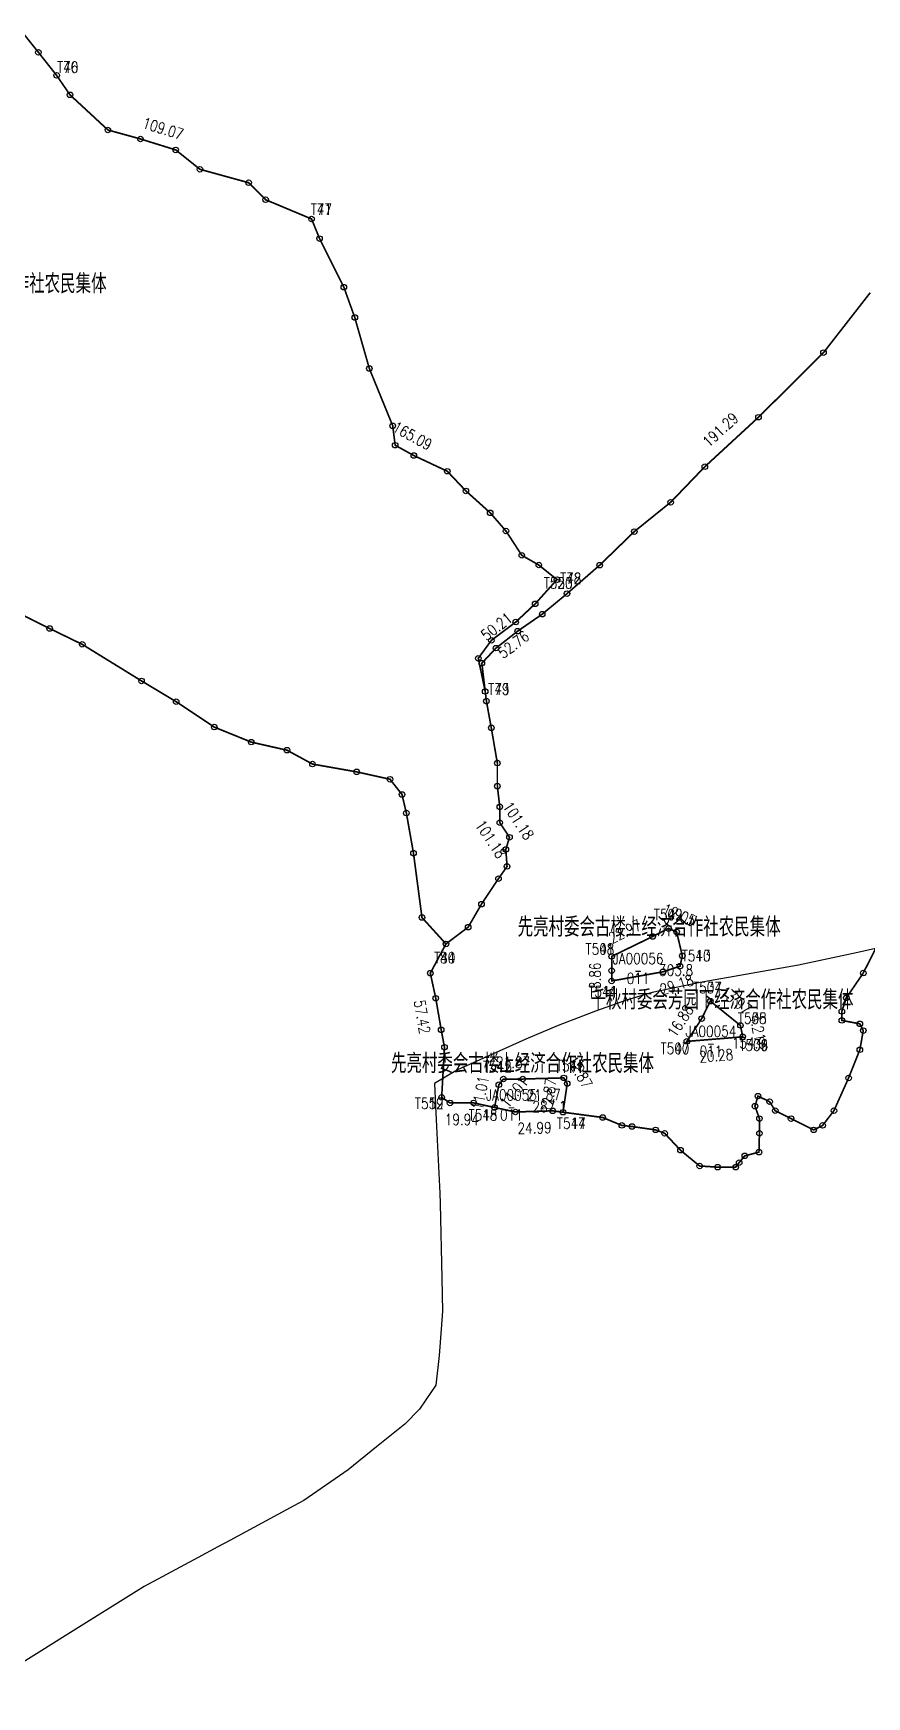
# Model space of a CAD drawing. Extents: x 213960 to 217464, y 137640 to 141047.
# Drawn here: x 215768 to 216070, y 137711 to 138312 of the extents above; entities that cross this region are included whole.
import ezdxf
from ezdxf.enums import TextEntityAlignment as Align

# ---------------------------------------------------------------- set-up
doc = ezdxf.new("R2010")
doc.units = 0
doc.header["$LTSCALE"] = 2
doc.header["$PDSIZE"] = 0.2
doc.layers.get('0').update_dxf_attribs({"linetype": 'CONTINUOUS'})
for name, color, linetype in [('DJZQ', 7, 'CONTINUOUS'), ('GD', 7, 'CONTINUOUS'), ('JZD', 1, 'CONTINUOUS'), ('JZP', 1, 'CONTINUOUS')]:
    doc.layers.add(name, color=color, linetype=linetype)
doc.styles.add('HZ', font='rs.shx', dxfattribs={"width": 0.8, "bigfont": 'hztxt.shx'})

# ---------------------------------------------------------------- blocks, each defined once
blk = doc.blocks.new('GC0000')
at = {"linetype": 'Continuous'}
blk.add_point((0, 0), dxfattribs=at)

msp = doc.modelspace()

# ---------------------------------------------------------------- linework, layer by layer
at = {"layer": 'DJZQ', "linetype": 'Continuous', "flags": 128}
msp.add_lwpolyline([(216076.52, 137982.07), (216066.43, 137979.86), (216044.96, 137975.2), (216010.7, 137969.18), (216009.36, 137968.95), (215992.02, 137965.39), (215982.72, 137962.6), (215971.47, 137958.55), (215966.75, 137956.75), (215957.93, 137953.38), (215946.24, 137948.43), (215934.23, 137943.09), (215921.56, 137937.37), (215913.14, 137932.44), (215913.56, 137924.2), (215913.93, 137916.93), (215915.17, 137892.78), (215915.25, 137889.03), (215915.87, 137862.08), (215916.14, 137850.07), (215915.64, 137843.53), (215914.92, 137834.04), (215913.66, 137823.35), (215910.03, 137818.03), (215907.72, 137814.63), (215902.42, 137809.25), (215892.2, 137801), (215881.89, 137792.67), (215865.91, 137781.62), (215862.24, 137779.65), (215839.05, 137767.17), (215834.76, 137764.87), (215827.61, 137761.02), (215808.06, 137750.5), (215779.46, 137732.67), (215770.07, 137726.81), (215744.12, 137710.64)], dxfattribs=at)
at = {"layer": 'GD', "linetype": 'Continuous'}
for centre in [(215769.81, 138305.42), (215781.24, 138290.04), (215794.97, 138277.33), (215806.75, 138274.08), (215819.5, 138270.12), (215828.3, 138263.1), (215845.92, 138258.25), (215852.07, 138252.1), (215871.59, 138238.05), (215880.38, 138220.47), (215884.34, 138209.49), (216054.01, 138196.8), (215889.61, 138191.04), (216030.48, 138173.43), (215898.07, 138170.33), (215898.95, 138163.3), (215905.71, 138159.57), (216011.04, 138155.52), (215917.81, 138153.9), (215924.56, 138146.77), (215998.66, 138142.66), (215933.36, 138138.86), (215939.07, 138132.27), (215985.53, 138132.07), (215944.79, 138123.49), (215950.94, 138119.97), (215973, 138119.93), (215949.62, 138105.92), (215952.19, 138102.2), (215773.87, 138097.01), (215942.59, 138099.33), (215943.31, 138096.06), (215785.68, 138091.27), (215933.8, 138092.74), (215935.45, 138089.92), (215929.03, 138086.23), (215930.33, 138084.46), (215807.15, 138078.05), (215819.69, 138070.54), (215931.99, 138070.74), (215833.48, 138061.35), (215933.75, 138061.07), (215846.86, 138055.92), (215859.81, 138052.99), (215869.01, 138047.98), (215935.94, 138048.33), (215885, 138045.16), (215897.09, 138042.48), (215901.43, 138036.96), (215935.94, 138039.99), (215903.01, 138030.26), (215936.82, 138032.52), (215936.82, 138026.77), (215939.02, 138017.11), (215940.34, 138021.5), (215905.58, 138015.76), (215939.46, 138010.96), (215936.36, 138006.54), (215908.66, 137992.48), (215930.2, 137997.31), (215925.37, 137988.97), (216000.84, 137987.27), (215992.18, 137985.62), (216002.08, 137974.9), (215911.68, 137972.34), (215977.33, 137973.25), (215995.89, 137972.83), (216068.4, 137972.39), (215913.65, 137963.28), (216062.27, 137963.41), (216060.64, 137958.52), (215915.62, 137951.85), (216009.92, 137955.92), (216060.64, 137955.25), (216067.17, 137954.03), (216068.4, 137951.58), (215916.81, 137945.55), (216067.17, 137944.64), (215945.15, 137934.06), (215961.24, 137932.41), (216063.09, 137934.43), (215936.49, 137931.99), (216030.3, 137927.88), (215918.8, 137925.41), (215927.37, 137925.41), (215942.49, 137922.14), (215955.97, 137922.55), (215974.05, 137920.15), (216029.19, 137924.23), (216034.5, 137925.86), (216036.54, 137922.6), (216057.78, 137922.6), (215980.99, 137917.29), (215984.67, 137916.88), (215993.24, 137915.66), (215996.51, 137914.43), (216030.82, 137919.74), (216030.82, 137914.43), (216042.26, 137919.74), (216050.43, 137915.66), (216053.7, 137917.29), (216002.23, 137908.31), (216009.17, 137902.6), (216015.71, 137902.19), (216022.24, 137902.19), (216023.47, 137903.82), (216025.51, 137906.27), (216030.65, 137907.61)]:
    msp.add_circle(centre, 1, dxfattribs=at)
at = {"layer": 'JZD', "color": 0, "const_width": 0.6}
msp.add_lwpolyline([(215764.54, 138312.01), (215769.81, 138305.42), (215776.41, 138297.07), (215781.24, 138290.04), (215794.97, 138277.33), (215806.75, 138274.08), (215819.5, 138270.12), (215828.3, 138263.1), (215845.92, 138258.25), (215852.07, 138252.1), (215868.69, 138245.14), (215871.59, 138238.05), (215880.38, 138220.47), (215884.34, 138209.49), (215889.61, 138191.04), (215898.07, 138170.33), (215898.95, 138163.3), (215905.71, 138159.57), (215917.81, 138153.9), (215924.56, 138146.77), (215933.36, 138138.86), (215939.07, 138132.27), (215944.79, 138123.49), (215950.94, 138119.97), (215957.54, 138114.7), (215949.62, 138105.92), (215942.59, 138099.33), (215933.8, 138092.74), (215929.03, 138086.23), (215931.55, 138074.25), (215931.99, 138070.74), (215933.75, 138061.07), (215935.94, 138048.33), (215935.94, 138039.99), (215936.82, 138032.52), (215936.82, 138026.77), (215940.34, 138021.5), (215939.02, 138017.11), (215939.46, 138010.96), (215936.36, 138006.54), (215930.2, 137997.31), (215925.37, 137988.97), (215917.33, 137982.93), (215908.66, 137992.48), (215905.58, 138015.76), (215903.01, 138030.26), (215901.43, 138036.96), (215897.09, 138042.48), (215885, 138045.16), (215869.01, 138047.98), (215859.81, 138052.99), (215846.86, 138055.92), (215833.48, 138061.35), (215819.69, 138070.54), (215807.15, 138078.05), (215785.68, 138091.27), (215773.87, 138097.01), (215764.67, 138101.6)], dxfattribs=at)
at = {"layer": 'JZD', "color": 7, "const_width": 0.6}
msp.add_lwpolyline([(216073.4, 137982.25), (216068.4, 137972.39), (216062.27, 137963.41), (216060.64, 137958.52), (216060.64, 137955.25), (216067.17, 137954.03), (216068.4, 137951.58), (216067.17, 137944.64), (216063.09, 137934.43), (216057.78, 137922.6), (216053.7, 137917.29), (216050.43, 137915.66), (216042.26, 137919.74), (216036.54, 137922.6), (216034.5, 137925.86), (216030.3, 137927.88), (216029.19, 137924.23), (216030.82, 137919.74), (216030.82, 137914.43), (216030.65, 137907.61), (216025.51, 137906.27), (216023.47, 137903.82), (216022.24, 137902.19), (216015.71, 137902.19), (216009.17, 137902.6), (216002.23, 137908.31), (215996.51, 137914.43), (215993.24, 137915.66), (215984.67, 137916.88), (215980.99, 137917.29), (215974.05, 137920.15), (215959.71, 137922.05), (215961.24, 137932.41), (215960, 137934.47), (215945.15, 137934.06), (215938.14, 137934.06), (215936.49, 137931.99), (215934.93, 137923.77), (215927.37, 137925.41), (215918.8, 137925.41), (215915.79, 137927.44), (215916.81, 137945.55), (215915.62, 137951.85), (215913.65, 137963.28), (215911.68, 137972.34), (215917.33, 137982.93), (215925.37, 137988.97), (215930.2, 137997.31), (215936.36, 138006.54), (215939.46, 138010.96), (215939.02, 138017.11), (215940.34, 138021.5), (215936.82, 138026.77), (215936.82, 138032.52), (215935.94, 138039.99), (215935.94, 138048.33), (215933.75, 138061.07), (215931.99, 138070.74), (215931.55, 138074.25), (215930.33, 138084.46), (215935.45, 138089.92), (215943.31, 138096.06), (215952.19, 138102.2), (215961.18, 138109.64), (215973, 138119.93), (215985.53, 138132.07), (215998.66, 138142.66), (216011.04, 138155.52), (216030.48, 138173.43), (216054.01, 138196.8), (216070.93, 138218.49)], dxfattribs=at)
for points in [[(215977.33, 137978.4), (215992.18, 137985.62), (215997.95, 137988.51), (216000.84, 137987.27), (216002.9, 137978.61), (216002.08, 137974.9), (215995.89, 137972.83), (215977.33, 137969.53), (215977.33, 137973.25)], [(216013.06, 137962.22), (216023.94, 137953.44), (216024.77, 137949.32), (216004.55, 137947.67), (216009.92, 137955.92)], [(215938.14, 137934.06), (215945.15, 137934.06), (215960, 137934.47), (215961.24, 137932.41), (215959.71, 137922.05), (215955.97, 137922.55), (215942.49, 137922.14), (215934.93, 137923.77), (215936.49, 137931.99)]]:
    msp.add_lwpolyline(points, close=True, dxfattribs=at)
at = {"layer": 'JZP', "linetype": 'Continuous'}
for centre in [(215776.41, 138297.07), (215868.69, 138245.14), (215957.54, 138114.7), (215961.18, 138109.64), (215931.55, 138074.25), (215997.95, 137988.51), (215917.33, 137982.93), (215977.33, 137978.4), (216002.9, 137978.61), (215977.33, 137969.53), (216013.06, 137962.22), (216023.94, 137953.44), (216004.55, 137947.67), (216024.77, 137949.32), (215938.14, 137934.06), (215960, 137934.47), (215915.79, 137927.44), (215934.93, 137923.77), (215959.71, 137922.05)]:
    msp.add_circle(centre, 1, dxfattribs=at)

# ---------------------------------------------------------------- block references
at = {"layer": 'JZD', "linetype": 'Continuous'}
for p in [(215769.81, 138305.42), (215776.41, 138297.07), (215781.24, 138290.04), (215794.97, 138277.33), (215806.75, 138274.08), (215819.5, 138270.12), (215828.3, 138263.1), (215845.92, 138258.25), (215852.07, 138252.1), (215868.69, 138245.14), (215871.59, 138238.05), (215880.38, 138220.47), (215884.34, 138209.49), (216054.01, 138196.8), (215889.61, 138191.04), (215898.07, 138170.33), (216030.48, 138173.43), (215898.95, 138163.3), (215905.71, 138159.57), (215917.81, 138153.9), (216011.04, 138155.52), (215924.56, 138146.77), (215933.36, 138138.86), (215998.66, 138142.66), (215939.07, 138132.27), (215985.53, 138132.07), (215944.79, 138123.49), (215950.94, 138119.97), (215973, 138119.93), (215957.54, 138114.7), (215961.18, 138109.64), (215949.62, 138105.92), (215952.19, 138102.2), (215773.87, 138097.01), (215942.59, 138099.33), (215943.31, 138096.06), (215785.68, 138091.27), (215933.8, 138092.74), (215935.45, 138089.92), (215929.03, 138086.23), (215930.33, 138084.46), (215807.15, 138078.05), (215931.55, 138074.25), (215931.55, 138074.25), (215819.69, 138070.54), (215931.99, 138070.74), (215931.99, 138070.74), (215833.48, 138061.35), (215933.75, 138061.07), (215933.75, 138061.07), (215846.86, 138055.92), (215859.81, 138052.99), (215869.01, 138047.98), (215935.94, 138048.33), (215935.94, 138048.33), (215885, 138045.16), (215897.09, 138042.48), (215901.43, 138036.96), (215935.94, 138039.99), (215935.94, 138039.99), (215903.01, 138030.26), (215936.82, 138032.52), (215936.82, 138032.52), (215936.82, 138026.77), (215936.82, 138026.77), (215940.34, 138021.5), (215940.34, 138021.5), (215905.58, 138015.76), (215939.02, 138017.11), (215939.02, 138017.11), (215936.36, 138006.54), (215936.36, 138006.54), (215939.46, 138010.96), (215939.46, 138010.96), (215930.2, 137997.31), (215930.2, 137997.31), (215908.66, 137992.48), (215925.37, 137988.97), (215925.37, 137988.97), (215997.95, 137988.51), (216000.84, 137987.27), (215917.33, 137982.93), (215917.33, 137982.93), (215992.18, 137985.62), (215977.33, 137978.4), (216002.9, 137978.61), (215911.68, 137972.34), (215977.33, 137973.25), (215977.33, 137969.53), (215995.89, 137972.83), (216002.08, 137974.9), (216068.4, 137972.39), (215913.65, 137963.28), (216062.27, 137963.41), (216013.06, 137962.22), (216060.64, 137958.52), (215915.62, 137951.85), (216009.92, 137955.92), (216023.94, 137953.44), (216060.64, 137955.25), (216067.17, 137954.03), (216068.4, 137951.58), (215916.81, 137945.55), (216004.55, 137947.67), (216024.77, 137949.32), (216067.17, 137944.64), (215938.14, 137934.06), (215938.14, 137934.06), (215945.15, 137934.06), (215945.15, 137934.06), (215960, 137934.47), (215960, 137934.47), (216063.09, 137934.43), (215915.79, 137927.44), (215936.49, 137931.99), (215936.49, 137931.99), (215961.24, 137932.41), (215961.24, 137932.41), (216030.3, 137927.88), (215918.8, 137925.41), (215927.37, 137925.41), (215934.93, 137923.77), (215934.93, 137923.77), (215942.49, 137922.14), (215955.97, 137922.55), (215959.71, 137922.05), (215959.71, 137922.05), (216029.19, 137924.23), (216034.5, 137925.86), (216036.54, 137922.6), (216057.78, 137922.6), (215974.05, 137920.15), (215980.99, 137917.29), (215984.67, 137916.88), (215993.24, 137915.66), (216030.82, 137919.74), (216042.26, 137919.74), (216050.43, 137915.66), (216053.7, 137917.29), (215996.51, 137914.43), (216030.82, 137914.43), (216002.23, 137908.31), (216023.47, 137903.82), (216025.51, 137906.27), (216030.65, 137907.61), (216009.17, 137902.6), (216015.71, 137902.19), (216022.24, 137902.19)]:
    msp.add_blockref('GC0000', p, dxfattribs=at)

# ---------------------------------------------------------------- texts
at = {"layer": 'JZD', "color": 1, "linetype": 'Continuous', "style": 'HZ', "width": 0.8}
for s, rotation, p in [('109.07', 342.77142, (215814.91, 138277.83)), ('191.29', 42.64142, (216016.69, 138168.89)), ('165.09', 331.10044, (215905.23, 138166.69)), ('50.21', 38.01089, (215935.68, 138097.72)), ('52.76', 36.84814, (215941.79, 138091.23)), ('101.18', 303.70981, (215943.57, 138027.47)), ('101.18', 303.70981, (215933.59, 138020.81)), ('12.05', 336.80044, (216001.76, 137993.41)), ('22.97', 25.94229, (215982.13, 137987.4)), ('8.86', 90, (215971.33, 137971.39)), ('29.18', 18.43495, (216000.88, 137968.17)), ('13.97', 321.1155, (216022.27, 137962.5)), ('57.42', 279.78951, (215908.73, 137956.55)), ('16.88', 56.97613, (216002.2, 137955.06)), ('4.21', 281.30993, (216030.24, 137952.56)), ('12.87', 300.96662, (215965.76, 137936.53)), ('20.28', 4.66686, (216015.15, 137942.51)), ('11.01', 79.27252, (215929.81, 137929)), ('11.01', 51.34017, (215942, 137929.28)), ('12.87', 81.60633, (215954.54, 137928.11)), ('21.87', 1.59114, (215952.74, 137928.27)), ('24.99', 1.73386, (215949.41, 137916.35))]:
    msp.add_text(s, height=4, rotation=rotation, dxfattribs=at).set_placement(p, align=Align.MIDDLE)
at = {"layer": 'JZD', "linetype": 'Continuous', "style": 'HZ', "width": 0.8}
for s, height, p in [('千秋村委会芳园中经济合作社农民集体', 7, (215746.88, 138216.1)), ('先亮村委会古楼上经济合作社农民集体', 7, (215990.89, 137983.43)), ('JA00056', 4, (215986.89, 137974.43)), ('千秋村委会芳园下经济合作社农民集体', 7, (216017.26, 137957.1)), ('JA00054', 4, (216013.26, 137948.1)), ('先亮村委会古楼上经济合作社农民集体', 7, (215945.04, 137934.08)), ('JA00055', 4, (215941.04, 137925.08))]:
    msp.add_text(s, height=height, dxfattribs=at).set_placement(p, align=Align.BOTTOM_CENTER)
for s, p in [('303.8', (215994.49, 137973.43)), ('154.9', (216020.86, 137947.1)), ('287.1', (215948.64, 137924.08))]:
    msp.add_text(s, height=4, dxfattribs=at).set_placement(p, align=Align.MIDDLE_LEFT)
for p in [(215986.89, 137972.43), (216013.26, 137946.1), (215941.04, 137923.08)]:
    msp.add_text('011', height=4, dxfattribs=at).set_placement(p, align=Align.TOP_CENTER)
for p in [(215986.89, 137973.43), (216013.26, 137947.1), (215941.04, 137924.08)]:
    msp.add_text('—', height=4, dxfattribs=at).set_placement(p, align=Align.MIDDLE)
at = {"layer": 'JZD', "color": 1, "linetype": 'Continuous', "style": 'HZ', "width": 0.8}
for s, p in [('21.87', (215941.64, 137940.06)), ('19.94', (215923.08, 137919.41))]:
    msp.add_text(s, height=4, dxfattribs=at).set_placement(p, align=Align.MIDDLE)
at = {"layer": 'JZP', "color": 1, "linetype": 'Continuous', "style": 'HZ', "width": 0.8}
for s, p in [('T40', (215780.43, 138300.04)), ('T76', (215780.43, 138300.04)), ('T41', (215872.25, 138248.66)), ('T77', (215872.25, 138248.66)), ('T520', (215957.95, 138113.45)), ('T553', (215957.95, 138113.45)), ('T42', (215962.52, 138115.11)), ('T78', (215962.52, 138115.11)), ('T43', (215936.48, 138075.08)), ('T79', (215936.48, 138075.08)), ('T509', (215997.81, 137993.51)), ('T542', (215997.81, 137993.51)), ('T508', (215973.09, 137981.05)), ('T541', (215973.09, 137981.05)), ('T44', (215916.86, 137977.95)), ('T80', (215916.86, 137977.95)), ('T510', (216007.9, 137978.65)), ('T543', (216007.9, 137978.65)), ('T511', (215974.12, 137965.7)), ('T544', (215974.12, 137965.7)), ('T504', (216012, 137967.1)), ('T537', (216012, 137967.1)), ('T505', (216028.22, 137956.04)), ('T538', (216028.22, 137956.04)), ('T507', (216000.26, 137945.11)), ('T540', (216000.26, 137945.11)), ('T506', (216028.76, 137946.31)), ('T539', (216028.76, 137946.31)), ('T512', (215935.97, 137938.56)), ('T545', (215935.97, 137938.56)), ('T513', (215962.4, 137938.85)), ('T546', (215962.4, 137938.85)), ('T519', (215911.31, 137925.22)), ('T552', (215911.31, 137925.22)), ('T515', (215930.76, 137921.01)), ('T548', (215930.76, 137921.01)), ('T514', (215962.72, 137918.06)), ('T547', (215962.72, 137918.06))]:
    msp.add_text(s, height=4, dxfattribs=at).set_placement(p, align=Align.MIDDLE)

doc.saveas('drawing.dxf')
